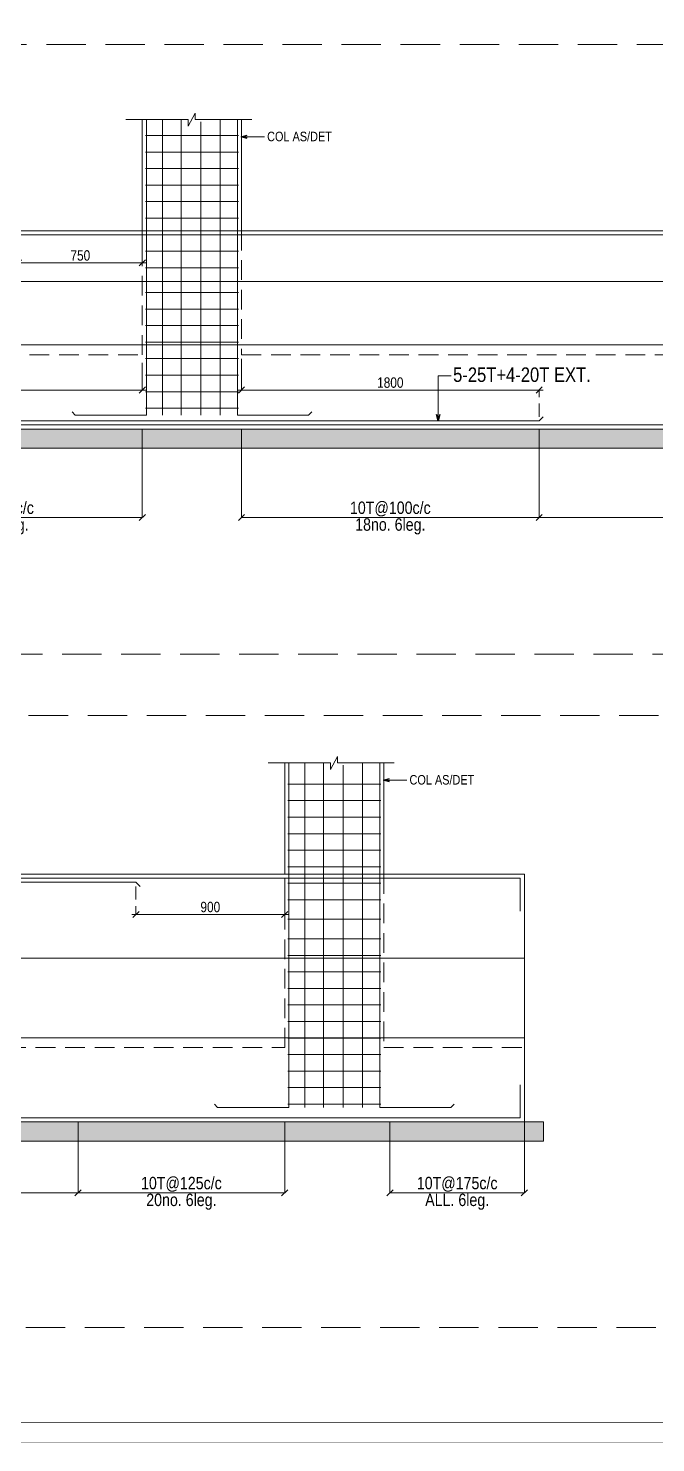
# Model space of a CAD drawing. Header units: millimetres. Extents: x 1112055 to 3390982, y -148532 to 766891.
# Drawn here: x 2349132 to 2364312, y 132279 to 166506 of the extents above; entities that cross this region are included whole.
import ezdxf

# ---------------------------------------------------------------- set-up
doc = ezdxf.new("R2010")
doc.units = ezdxf.units.MM
doc.header["$PDMODE"] = 35
doc.header["$PDSIZE"] = -25
doc.linetypes.add('Hidden', pattern=[9.525, 6.35, -3.175])
for name, color, linetype, lineweight in [('B FOOTING', 49, 'Continuous', 20), ('B HATCH', 250, 'Continuous', 0), ('B P.C.C', 251, 'Continuous', 0), ('B STEEL', 34, 'Continuous', 15), ('B STEEL TEXT', 7, 'Continuous', 15), ('B TITLE BLOCK', 250, 'Continuous', 0), ('B-ST DIM', 250, 'Continuous', 18), ('P STEEL', 7, 'Continuous', 30)]:
    doc.layers.add(name, color=color, linetype=linetype, lineweight=lineweight)
doc.styles.add('ARIAL', font='arial.ttf')
doc.styles.add('Q1', font='g13f12d.shx', dxfattribs={"width": 0.8})
doc.styles.add('SWINC', font='swissc.ttf')
doc.styles.add('SWINS', font='swissc.ttf')
doc.dimstyles.new('BH-STD', dxfattribs={"dimscale": 0, "dimtxt": 230, "dimasz": 125, "dimexe": 0, "dimexo": 100, "dimgap": 50, "dimtad": 1, "dimdec": 0, "dimzin": 1, "dimdsep": 46, "dimtxsty": 'Q1', "dimblk": 'ARCHTICK', "dimcen": 1, "dimdle": 100, "dimclrd": 250, "dimclre": 250, "dimclrt": 256, "dimadec": 0, "dimazin": 0, "dimtfac": 1, "dimtdec": 0, "dimtix": 1, "dimtofl": 0, "dimtmove": 0, "dimatfit": 2, "dimfxl": 1, "dimtolj": 1, "dimtzin": 0, "dimlwd": 9, "dimlwe": 9, "dimarcsym": 0})
doc.dimstyles.new('BHOOMI', dxfattribs={"dimtxt": 230, "dimasz": 150, "dimexe": 10, "dimexo": 0, "dimgap": 25, "dimtad": 1, "dimdec": 0, "dimzin": 0, "dimdsep": 46, "dimtxsty": 'SWINC', "dimblk": 'OBLIQUE', "dimcen": 0.09, "dimclrd": 250, "dimclre": 250, "dimclrt": 256, "dimaunit": 1, "dimadec": 3, "dimazin": 0, "dimtfac": 1, "dimtdec": 0, "dimtofl": 0, "dimtmove": 1, "dimatfit": 3, "dimfxl": 100, "dimtolj": 1, "dimtzin": 0, "dimlwd": 9, "dimlwe": 5, "dimarcsym": 0})
doc.dimstyles.new('DIM 1', dxfattribs={"dimscale": 0, "dimtxt": 230, "dimasz": 150, "dimexe": 0.18, "dimexo": 0.0625, "dimgap": 0.5, "dimtad": 1, "dimdec": 0, "dimzin": 0, "dimdsep": 46, "dimtxsty": 'ARIAL', "dimblk": 'OBLIQUE', "dimcen": 6, "dimse1": 1, "dimse2": 1, "dimclrd": 256, "dimclrt": 256, "dimadec": 0, "dimazin": 2, "dimtfac": 0.75, "dimtdec": 0, "dimtix": 1, "dimtofl": 0, "dimtmove": 1, "dimatfit": 3, "dimldrblk": 'OPEN30', "dimfxl": 0.18, "dimfrac": 1, "dimtolj": 1, "dimtzin": 0, "dimlwd": -1, "dimarcsym": 0})

# ---------------------------------------------------------------- blocks, each defined once
blk = doc.blocks.new('_Oblique')
at = {"color": 0, "linetype": 'ByBlock', "lineweight": -2}
blk.add_line((-0.5, -0.5), (0.5, 0.5), dxfattribs=at)
blk = doc.blocks.new('*D826')
at = {"layer": 'B-ST DIM', "color": 7, "linetype": 'Hidden', "lineweight": 9, "ltscale": 50, "transparency": 16777216}
blk.add_line((2348891, 161507), (2348891, 160830), dxfattribs=at)
at = {"layer": 'B-ST DIM', "color": 7, "lineweight": 9, "ltscale": 50, "transparency": 16777216}
for p, q in [((2351891, 161507), (2351891, 160830)), ((2348791, 160830), (2351991, 160830))]:
    blk.add_line(p, q, dxfattribs=at)
at = {"layer": 'Defpoints', "color": 0, "ltscale": 50, "transparency": 16777216}
for p in [(2348891, 161607), (2351891, 161607), (2351891, 160830)]:
    blk.add_point(p, dxfattribs=at)
at = {"layer": 'B-ST DIM', "color": 7, "lineweight": 9, "ltscale": 50, "transparency": 16777216, "xscale": 150, "yscale": 150, "zscale": 150, "rotation": 180}
blk.add_blockref('_Oblique', (2348891, 160830), dxfattribs=at)
at = {"layer": 'B-ST DIM', "color": 7, "lineweight": 9, "ltscale": 50, "transparency": 16777216, "xscale": 150, "yscale": 150, "zscale": 150}
blk.add_blockref('_Oblique', (2351891, 160830), dxfattribs=at)
at = {"layer": 'B-ST DIM', "color": 7, "ltscale": 50, "transparency": 16777216, "insert": (2350391, 161008), "char_height": 250, "attachment_point": 5, "style": 'SWINC'}
blk.add_mtext('\\A1;750', dxfattribs=at)
blk = doc.blocks.new('*D829')
at = {"layer": 'B-ST DIM', "color": 250, "lineweight": 5, "ltscale": 50, "transparency": 16777216}
for p, q in [((2344691, 156807), (2344691, 154657)), ((2351891, 156807), (2351891, 154657))]:
    blk.add_line(p, q, dxfattribs=at)
at = {"layer": 'B-ST DIM', "color": 250, "lineweight": 9, "ltscale": 50, "transparency": 16777216}
blk.add_line((2351891, 154667), (2344691, 154667), dxfattribs=at)
at = {"layer": 'Defpoints', "color": 0, "ltscale": 50, "transparency": 16777216}
for p in [(2344691, 156807), (2351891, 156807), (2344691, 154667)]:
    blk.add_point(p, dxfattribs=at)
at = {"layer": 'B-ST DIM', "color": 250, "lineweight": 9, "ltscale": 50, "transparency": 16777216, "xscale": 150, "yscale": 150, "zscale": 150, "rotation": 180}
blk.add_blockref('_Oblique', (2344691, 154667), dxfattribs=at)
at = {"layer": 'B-ST DIM', "color": 250, "lineweight": 9, "ltscale": 50, "transparency": 16777216, "xscale": 150, "yscale": 150, "zscale": 150}
blk.add_blockref('_Oblique', (2351891, 154667), dxfattribs=at)
at = {"layer": 'B-ST DIM', "color": 7, "ltscale": 50, "transparency": 16777216, "char_height": 300, "attachment_point": 5, "style": 'SWINC'}
for s, insert in [('\\A1;10T@100c/c', (2348291, 154874)), ('\\A1;18no. 6leg.', (2348291, 154453))]:
    blk.add_mtext(s, dxfattribs=dict(at, insert=insert))
blk = doc.blocks.new('_Open30')
at = {"color": 0, "linetype": 'ByBlock', "lineweight": -2}
for p, q in [((-1, 0.27), (0, 0)), ((0, 0), (-1, -0.27)), ((0, 0), (-1, 0))]:
    blk.add_line(p, q, dxfattribs=at)
blk = doc.blocks.new('*D2240')
at = {"layer": 'B-ST DIM', "color": 250, "lineweight": 5, "ltscale": 50, "transparency": 16777216}
for p, q in [((2361491, 156807), (2361491, 154657)), ((2372251, 156807), (2372251, 154657))]:
    blk.add_line(p, q, dxfattribs=at)
at = {"layer": 'B-ST DIM', "color": 250, "lineweight": 9, "ltscale": 50, "transparency": 16777216}
blk.add_line((2361491, 154667), (2372251, 154667), dxfattribs=at)
at = {"layer": 'Defpoints', "color": 0, "ltscale": 50, "transparency": 16777216}
for p in [(2361491, 156807), (2372251, 156807), (2372251, 154667)]:
    blk.add_point(p, dxfattribs=at)
at = {"layer": 'B-ST DIM', "color": 250, "lineweight": 9, "ltscale": 50, "transparency": 16777216, "xscale": 150, "yscale": 150, "zscale": 150, "rotation": 180}
blk.add_blockref('_Oblique', (2361491, 154667), dxfattribs=at)
at = {"layer": 'B-ST DIM', "color": 250, "lineweight": 9, "ltscale": 50, "transparency": 16777216, "xscale": 150, "yscale": 150, "zscale": 150}
blk.add_blockref('_Oblique', (2372251, 154667), dxfattribs=at)
at = {"layer": 'B-ST DIM', "color": 7, "ltscale": 50, "transparency": 16777216, "char_height": 300, "attachment_point": 5, "style": 'SWINC'}
for s, insert in [('\\A1;10T@150c/c', (2366871, 154874)), ('\\A1;rest. 6leg.', (2366871, 154453))]:
    blk.add_mtext(s, dxfattribs=dict(at, insert=insert))
blk = doc.blocks.new('*D2241')
at = {"layer": 'B-ST DIM', "color": 250, "lineweight": 5, "ltscale": 50, "transparency": 16777216}
for p, q in [((2354291, 156807), (2354291, 154657)), ((2361491, 156807), (2361491, 154657))]:
    blk.add_line(p, q, dxfattribs=at)
at = {"layer": 'B-ST DIM', "color": 250, "lineweight": 9, "ltscale": 50, "transparency": 16777216}
blk.add_line((2354291, 154667), (2361491, 154667), dxfattribs=at)
at = {"layer": 'Defpoints', "color": 0, "ltscale": 50, "transparency": 16777216}
for p in [(2354291, 156807), (2361491, 156807), (2361491, 154667)]:
    blk.add_point(p, dxfattribs=at)
at = {"layer": 'B-ST DIM', "color": 250, "lineweight": 9, "ltscale": 50, "transparency": 16777216, "xscale": 150, "yscale": 150, "zscale": 150, "rotation": 180}
blk.add_blockref('_Oblique', (2354291, 154667), dxfattribs=at)
at = {"layer": 'B-ST DIM', "color": 250, "lineweight": 9, "ltscale": 50, "transparency": 16777216, "xscale": 150, "yscale": 150, "zscale": 150}
blk.add_blockref('_Oblique', (2361491, 154667), dxfattribs=at)
at = {"layer": 'B-ST DIM', "color": 7, "ltscale": 50, "transparency": 16777216, "char_height": 300, "attachment_point": 5, "style": 'SWINC'}
for s, insert in [('\\A1;10T@100c/c', (2357891, 154874)), ('\\A1;18no. 6leg.', (2357891, 154453))]:
    blk.add_mtext(s, dxfattribs=dict(at, insert=insert))
blk = doc.blocks.new('*D2248')
at = {"layer": 'B-ST DIM', "color": 7, "lineweight": 9, "ltscale": 50, "transparency": 16777216}
for p, q in [((2351891, 158412), (2351891, 157753)), ((2344591, 157753), (2351991, 157753))]:
    blk.add_line(p, q, dxfattribs=at)
at = {"layer": 'B-ST DIM', "color": 7, "linetype": 'Hidden', "lineweight": 9, "ltscale": 50, "transparency": 16777216}
blk.add_line((2344691, 157107), (2344691, 157753), dxfattribs=at)
at = {"layer": 'Defpoints', "color": 0, "ltscale": 50, "transparency": 16777216}
for p in [(2351891, 158512), (2351891, 157753), (2344691, 157007)]:
    blk.add_point(p, dxfattribs=at)
at = {"layer": 'B-ST DIM', "color": 7, "lineweight": 9, "ltscale": 50, "transparency": 16777216, "xscale": 150, "yscale": 150, "zscale": 150, "rotation": 180}
blk.add_blockref('_Oblique', (2344691, 157753), dxfattribs=at)
at = {"layer": 'B-ST DIM', "color": 7, "lineweight": 9, "ltscale": 50, "transparency": 16777216, "xscale": 150, "yscale": 150, "zscale": 150}
blk.add_blockref('_Oblique', (2351891, 157753), dxfattribs=at)
at = {"layer": 'B-ST DIM', "color": 7, "ltscale": 50, "transparency": 16777216, "insert": (2348291, 157931), "char_height": 250, "attachment_point": 5, "style": 'SWINC'}
blk.add_mtext('\\A1;1800', dxfattribs=at)
blk = doc.blocks.new('*D2249')
at = {"layer": 'B-ST DIM', "color": 7, "lineweight": 9, "ltscale": 50, "transparency": 16777216}
for p, q in [((2354291, 158507), (2354291, 157753)), ((2361591, 157753), (2354191, 157753))]:
    blk.add_line(p, q, dxfattribs=at)
at = {"layer": 'B-ST DIM', "color": 7, "linetype": 'Hidden', "lineweight": 9, "ltscale": 50, "transparency": 16777216}
blk.add_line((2361491, 157107), (2361491, 157753), dxfattribs=at)
at = {"layer": 'Defpoints', "color": 0, "ltscale": 50, "transparency": 16777216}
for p in [(2354291, 158607), (2354291, 157753), (2361491, 157007)]:
    blk.add_point(p, dxfattribs=at)
at = {"layer": 'B-ST DIM', "color": 7, "lineweight": 9, "ltscale": 50, "transparency": 16777216, "xscale": 150, "yscale": 150, "zscale": 150, "rotation": 180}
blk.add_blockref('_Oblique', (2354291, 157753), dxfattribs=at)
at = {"layer": 'B-ST DIM', "color": 7, "lineweight": 9, "ltscale": 50, "transparency": 16777216, "xscale": 150, "yscale": 150, "zscale": 150}
blk.add_blockref('_Oblique', (2361491, 157753), dxfattribs=at)
at = {"layer": 'B-ST DIM', "color": 7, "ltscale": 50, "transparency": 16777216, "insert": (2357891, 157931), "char_height": 250, "attachment_point": 5, "style": 'SWINC'}
blk.add_mtext('\\A1;1800', dxfattribs=at)
blk = doc.blocks.new('*D2318')
at = {"layer": 'B-ST DIM', "color": 250, "lineweight": 5, "ltscale": 50, "transparency": 16777216}
for p, q in [((2357882, 140040), (2357882, 138315)), ((2361136, 140040), (2361136, 138315))]:
    blk.add_line(p, q, dxfattribs=at)
at = {"layer": 'B-ST DIM', "color": 250, "lineweight": 9, "ltscale": 50, "transparency": 16777216}
blk.add_line((2357882, 138325), (2361136, 138325), dxfattribs=at)
at = {"layer": 'Defpoints', "color": 0, "ltscale": 50, "transparency": 16777216}
for p in [(2357882, 140040), (2361136, 140040), (2361136, 138325)]:
    blk.add_point(p, dxfattribs=at)
at = {"layer": 'B-ST DIM', "color": 250, "lineweight": 9, "ltscale": 50, "transparency": 16777216, "xscale": 150, "yscale": 150, "zscale": 150, "rotation": 180}
blk.add_blockref('_Oblique', (2357882, 138325), dxfattribs=at)
at = {"layer": 'B-ST DIM', "color": 250, "lineweight": 9, "ltscale": 50, "transparency": 16777216, "xscale": 150, "yscale": 150, "zscale": 150}
blk.add_blockref('_Oblique', (2361136, 138325), dxfattribs=at)
at = {"layer": 'B-ST DIM', "color": 7, "ltscale": 50, "transparency": 16777216, "char_height": 300, "attachment_point": 5, "style": 'SWINC'}
for s, insert in [('\\A1;10T@175c/c', (2359509, 138532)), ('\\A1;ALL. 6leg.', (2359509, 138111))]:
    blk.add_mtext(s, dxfattribs=dict(at, insert=insert))
blk = doc.blocks.new('*D2320')
at = {"layer": 'B-ST DIM', "color": 7, "lineweight": 9, "ltscale": 50, "transparency": 16777216}
for p, q in [((2355336, 145940), (2355336, 145062)), ((2351636, 145062), (2355436, 145062))]:
    blk.add_line(p, q, dxfattribs=at)
at = {"layer": 'B-ST DIM', "color": 7, "linetype": 'Hidden', "lineweight": 9, "ltscale": 50, "transparency": 16777216}
blk.add_line((2351736, 145740), (2351736, 145062), dxfattribs=at)
at = {"layer": 'Defpoints', "color": 0, "ltscale": 50, "transparency": 16777216}
for p in [(2351736, 145840), (2355336, 146040), (2355336, 145062)]:
    blk.add_point(p, dxfattribs=at)
at = {"layer": 'B-ST DIM', "color": 7, "lineweight": 9, "ltscale": 50, "transparency": 16777216, "xscale": 150, "yscale": 150, "zscale": 150, "rotation": 180}
blk.add_blockref('_Oblique', (2351736, 145062), dxfattribs=at)
at = {"layer": 'B-ST DIM', "color": 7, "lineweight": 9, "ltscale": 50, "transparency": 16777216, "xscale": 150, "yscale": 150, "zscale": 150}
blk.add_blockref('_Oblique', (2355336, 145062), dxfattribs=at)
at = {"layer": 'B-ST DIM', "color": 7, "ltscale": 50, "transparency": 16777216, "insert": (2353536, 145241), "char_height": 250, "attachment_point": 5, "style": 'SWINC'}
blk.add_mtext('\\A1;900', dxfattribs=at)
blk = doc.blocks.new('*D2321')
at = {"layer": 'B-ST DIM', "color": 250, "lineweight": 5, "ltscale": 50, "transparency": 16777216}
for p, q in [((2330736, 140040), (2330736, 138315)), ((2350336, 140040), (2350336, 138315))]:
    blk.add_line(p, q, dxfattribs=at)
at = {"layer": 'B-ST DIM', "color": 250, "lineweight": 9, "ltscale": 50, "transparency": 16777216}
blk.add_line((2350336, 138325), (2330736, 138325), dxfattribs=at)
at = {"layer": 'Defpoints', "color": 0, "ltscale": 50, "transparency": 16777216}
for p in [(2330736, 140040), (2350336, 140040), (2330736, 138325)]:
    blk.add_point(p, dxfattribs=at)
at = {"layer": 'B-ST DIM', "color": 250, "lineweight": 9, "ltscale": 50, "transparency": 16777216, "xscale": 150, "yscale": 150, "zscale": 150, "rotation": 180}
blk.add_blockref('_Oblique', (2330736, 138325), dxfattribs=at)
at = {"layer": 'B-ST DIM', "color": 250, "lineweight": 9, "ltscale": 50, "transparency": 16777216, "xscale": 150, "yscale": 150, "zscale": 150}
blk.add_blockref('_Oblique', (2350336, 138325), dxfattribs=at)
at = {"layer": 'B-ST DIM', "color": 7, "ltscale": 50, "transparency": 16777216, "char_height": 300, "attachment_point": 5, "style": 'SWINC'}
for s, insert in [('\\A1;10T@150c/c', (2340536, 138532)), ('\\A1;rest. 6leg.', (2340536, 138111))]:
    blk.add_mtext(s, dxfattribs=dict(at, insert=insert))
blk = doc.blocks.new('*D2323')
at = {"layer": 'B-ST DIM', "color": 250, "lineweight": 5, "ltscale": 50, "transparency": 16777216}
for p, q in [((2350336, 140040), (2350336, 138315)), ((2355336, 140040), (2355336, 138315))]:
    blk.add_line(p, q, dxfattribs=at)
at = {"layer": 'B-ST DIM', "color": 250, "lineweight": 9, "ltscale": 50, "transparency": 16777216}
blk.add_line((2350336, 138325), (2355336, 138325), dxfattribs=at)
at = {"layer": 'Defpoints', "color": 0, "ltscale": 50, "transparency": 16777216}
for p in [(2350336, 140040), (2355336, 140040), (2355336, 138325)]:
    blk.add_point(p, dxfattribs=at)
at = {"layer": 'B-ST DIM', "color": 250, "lineweight": 9, "ltscale": 50, "transparency": 16777216, "xscale": 150, "yscale": 150, "zscale": 150, "rotation": 180}
blk.add_blockref('_Oblique', (2350336, 138325), dxfattribs=at)
at = {"layer": 'B-ST DIM', "color": 250, "lineweight": 9, "ltscale": 50, "transparency": 16777216, "xscale": 150, "yscale": 150, "zscale": 150}
blk.add_blockref('_Oblique', (2355336, 138325), dxfattribs=at)
at = {"layer": 'B-ST DIM', "color": 7, "ltscale": 50, "transparency": 16777216, "char_height": 300, "attachment_point": 5, "style": 'SWINC'}
for s, insert in [('\\A1;10T@125c/c', (2352836, 138532)), ('\\A1;20no. 6leg.', (2352836, 138111))]:
    blk.add_mtext(s, dxfattribs=dict(at, insert=insert))

msp = doc.modelspace()

# ---------------------------------------------------------------- hatches: boundary and pattern name
at = {"layer": 'B HATCH', "lineweight": 0}
h = msp.add_hatch(dxfattribs=at)
h.set_pattern_fill('AR-CONC', color=250, scale=3, style=0)
h.set_pattern_definition([(50, (763899.76, -363238.9), (546.55401, -47.81726), [57.15, -628.65]), (355, (763899.76, -363238.9), (-105.73026, 573.17054), [45.72, -502.92175]), (100.451445, (763945.3, -363242.87), (440.82374, 525.35326), [48.57003, -534.27073]), (46.1842, (763899.76, -363086.5), (813.23712, -126.12698), [85.725, -942.975]), (96.63556, (763967.5, -363097), (712.2124, 742.27837), [72.85507, -801.40682]), (351.18415, (763899.76, -363086.5), (712.2124, 742.27837), [68.5799, -754.3792]), (21, (763975.96, -363124.6), (454.84317, -306.7956), [57.15, -628.65]), (326, (763975.96, -363124.6), (185.40609, 552.5639), [45.72, -502.92]), (71.451445, (764013.86, -363150.15), (640.24926, 245.7683), [48.57003, -534.26981]), (37.5, (763899.76, -363238.88), (9.26581, 253.665117), [0, -496.824, 0, -510.54, 0, -504.825]), (7.5, (763899.76, -363238.88), (200.458988, 300.541724), [0, -291.084, 0, -485.394, 0, -192.405]), (327.5, (763729.83, -363238.88), (406.771786, -17.186232), [0, -190.5, 0, -594.36, 0, -788.67]), (317.5, (763653.63, -363238.88), (444.387544, 76.27947), [0, -247.65, 0, -394.716, 0, -560.07])])
h.paths.add_polyline_path([(2319370.7, 156807.5), (2319370.7, 156347.5), (2414070.4, 156347.5), (2414070.4, 156807.5)])
h = msp.add_hatch(dxfattribs=at)
h.set_pattern_fill('AR-CONC', color=250, scale=3, style=0)
h.set_pattern_definition([(50, (764554.66, -380006.05), (546.55401, -47.81726), [57.15, -628.65]), (355, (764554.66, -380006.05), (-105.73026, 573.17054), [45.72, -502.92175]), (100.451445, (764600.2, -380010.03), (440.82374, 525.35326), [48.57003, -534.27073]), (46.1842, (764554.66, -379853.65), (813.23712, -126.12698), [85.725, -942.975]), (96.63556, (764622.4, -379864.16), (712.2124, 742.27837), [72.85507, -801.40682]), (351.18415, (764554.7, -379853.65), (712.2124, 742.27837), [68.5799, -754.3792]), (21, (764630.86, -379891.75), (454.84317, -306.7956), [57.15, -628.65]), (326, (764630.86, -379891.75), (185.40609, 552.5639), [45.72, -502.92]), (71.451445, (764668.77, -379917.3), (640.24926, 245.7683), [48.57003, -534.26981]), (37.5, (764554.66, -380006.05), (9.26581, 253.665117), [0, -496.824, 0, -510.54, 0, -504.825]), (7.5, (764554.66, -380006.05), (200.458988, 300.541724), [0, -291.084, 0, -485.394, 0, -192.405]), (327.5, (764384.74, -380006.05), (406.771786, -17.186232), [0, -190.5, 0, -594.36, 0, -788.67]), (317.5, (764308.54, -380006.05), (444.387544, 76.27947), [0, -247.65, 0, -394.716, 0, -560.07])])
h.paths.add_polyline_path([(2319375.6, 140040.3), (2319375.6, 139580.3), (2361595.6, 139580.3), (2361595.6, 140040.3)])

# ---------------------------------------------------------------- linework, layer by layer
at = {"layer": 'B FOOTING', "color": 1, "lineweight": 13, "ltscale": 10}
for p, q in [((2351890.7, 161607.5), (2351890.7, 164299.4)), ((2354290.7, 161607.5), (2354290.7, 164299.4)), ((2355335.6, 146040.3), (2355335.6, 148732.2)), ((2357735.6, 146040.3), (2357735.6, 148732.2))]:
    msp.add_line(p, q, dxfattribs=at)
at = {"layer": 'B FOOTING'}
for p, q in [((2413610.4, 161607.5), (2319830.7, 161607.5)), ((2361135.6, 146040.3), (2319835.6, 146040.3)), ((2361135.6, 140040.3), (2361135.6, 146040.3))]:
    msp.add_line(p, q, dxfattribs=at)
at = {"layer": 'B FOOTING', "color": 1, "lineweight": 13, "ltscale": 10}
for points in [[(2351493.3, 164299.4), (2353001, 164299.4), (2353001, 164141), (2353166.3, 164450.4), (2353166.3, 164299.4), (2354540.3, 164299.4)], [(2354938.2, 148732.2), (2356445.9, 148732.2), (2356445.9, 148573.8), (2356611.2, 148883.2), (2356611.2, 148732.2), (2357985.2, 148732.2)]]:
    msp.add_lwpolyline(points, dxfattribs=at)
at = {"layer": 'B FOOTING'}
for points in [[(2319370.7, 156807.5), (2414070.4, 156807.5), (2414070.4, 156347.5), (2319370.7, 156347.5)], [(2319375.6, 140040.3), (2361595.6, 140040.3), (2361595.6, 139580.3), (2319375.6, 139580.3)]]:
    msp.add_lwpolyline(points, close=True, dxfattribs=at)
at = {"layer": 'B P.C.C', "color": 250, "linetype": 'Hidden', "lineweight": 0, "ltscale": 150}
for points in [[(2430531, 166117.5), (2317088.7, 166117.5), (2317088.7, 151362.5), (2430531, 151362.5)], [(2381459.6, 135065.4), (2317708.2, 135065.4), (2317708.2, 149878.5), (2381459.6, 149878.5)]]:
    msp.add_lwpolyline(points, close=True, dxfattribs=at)
at = {"layer": 'B P.C.C', "color": 250, "linetype": 'Hidden', "lineweight": 0, "ltscale": 75}
for points in [[(2327730.7, 161607.5), (2327730.7, 158607.5), (2351890.7, 158607.5), (2351890.7, 161607.5)], [(2354290.7, 161607.5), (2354290.7, 158607.5), (2379450.7, 158607.5), (2379450.7, 161607.5)], [(2325735.6, 146040.3), (2325735.6, 141840.3), (2355335.6, 141840.3), (2355335.6, 146040.3)], [(2357735.6, 146040.3), (2357735.6, 141840.3), (2361135.6, 141840.3)]]:
    msp.add_lwpolyline(points, dxfattribs=at)
at = {"layer": 'B STEEL'}
for p, q in [((2319830.7, 160377.8), (2413610.4, 160377.8)), ((2319830.7, 158844.5), (2413610.4, 158844.5)), ((2329335.6, 145840.3), (2351735.6, 145840.3)), ((2351835.6, 145740.3), (2351735.6, 145840.3)), ((2319835.6, 144007), (2361135.6, 144007)), ((2319835.6, 142073.6), (2361135.6, 142073.6))]:
    msp.add_line(p, q, dxfattribs=at)
for points in [[(2319930.7, 160707.5), (2319930.7, 161507.5), (2413510.4, 161507.5), (2413510.4, 160707.5)], [(2319930.7, 157707.5), (2319930.7, 156907.5), (2413510.4, 156907.5), (2413510.4, 157707.5)], [(2344590.7, 157107.5), (2344690.7, 157007.5), (2361490.7, 157007.5), (2361590.7, 157107.5)], [(2319935.6, 145140.3), (2319935.6, 145940.3), (2361035.6, 145940.3), (2361035.6, 145140.3)], [(2319935.6, 140940.3), (2319935.6, 140140.3), (2361035.6, 140140.3), (2361035.6, 140940.3)]]:
    msp.add_lwpolyline(points, dxfattribs=at)
at = {"layer": 'B TITLE BLOCK', "color": 1, "const_width": 10.8}
msp.add_lwpolyline([(2464580.5, 198431.1), (2464580.5, 132284.8), (2315983.6, 132284.8), (2315983.6, 198431.1)], close=True, dxfattribs=at)
at = {"layer": 'B TITLE BLOCK', "color": 250, "lineweight": 0, "const_width": 10.8}
msp.add_lwpolyline([(2464099.8, 197950.5), (2464099.8, 132765.4), (2316464.3, 132765.4), (2316464.3, 197950.5)], close=True, dxfattribs=at)
at = {"layer": 'P STEEL', "color": 250, "lineweight": 0}
for p, q in [((2352375.5, 164299.4), (2352375.5, 157144.2)), ((2352832.3, 164299.4), (2352832.3, 157144.2)), ((2353775.5, 164299.4), (2353775.5, 157144.2)), ((2353303.9, 164242.3), (2353303.9, 157144.2)), ((2354215.7, 163911.8), (2351965.7, 163911.8)), ((2354215.7, 163511.8), (2351965.7, 163511.8)), ((2354215.7, 163111.8), (2351965.7, 163111.8)), ((2354215.7, 162711.8), (2351965.7, 162711.8)), ((2354215.7, 162311.8), (2351965.7, 162311.8)), ((2354215.7, 161911.8), (2351965.7, 161911.8)), ((2354215.7, 161511.8), (2351965.7, 161511.8)), ((2354215.7, 161111.8), (2351965.7, 161111.8)), ((2354215.7, 160711.8), (2351965.7, 160711.8)), ((2354215.7, 160111.8), (2351965.7, 160111.8)), ((2354215.7, 159711.8), (2351965.7, 159711.8)), ((2354215.7, 159311.8), (2351965.7, 159311.8)), ((2354215.7, 158911.8), (2351965.7, 158911.8)), ((2354215.7, 158511.8), (2351965.7, 158511.8)), ((2354215.7, 158111.8), (2351965.7, 158111.8)), ((2354215.7, 157711.8), (2351965.7, 157711.8)), ((2354215.7, 157311.8), (2351965.7, 157311.8)), ((2355820.4, 148732.2), (2355820.4, 140387.9)), ((2356277.2, 148732.2), (2356277.2, 140387.9)), ((2356748.8, 148675.1), (2356748.8, 140387.9)), ((2357220.4, 148732.2), (2357220.4, 140387.9)), ((2357660.6, 148217), (2355410.6, 148217)), ((2357660.6, 147817), (2355410.6, 147817)), ((2357660.6, 147417), (2355410.6, 147417)), ((2357660.6, 147017), (2355410.6, 147017)), ((2357660.6, 146617), (2355410.6, 146617)), ((2357660.6, 146217), (2355410.6, 146217)), ((2357660.6, 145817), (2355410.6, 145817)), ((2357660.6, 145417), (2355410.6, 145417)), ((2357660.6, 144944.6), (2355410.6, 144944.6)), ((2357660.6, 144472.2), (2355410.6, 144472.2)), ((2357660.6, 144072.2), (2355410.6, 144072.2)), ((2357660.6, 143672.2), (2355410.6, 143672.2)), ((2357660.6, 143272.2), (2355410.6, 143272.2)), ((2357660.6, 142872.2), (2355410.6, 142872.2)), ((2357660.6, 142472.2), (2355410.6, 142472.2)), ((2357660.6, 142072.2), (2355410.6, 142072.2)), ((2357660.6, 141672.2), (2355410.6, 141672.2)), ((2357660.6, 141272.2), (2355410.6, 141272.2)), ((2357660.6, 140872.2), (2355410.6, 140872.2)), ((2357660.6, 140472.2), (2355410.6, 140472.2))]:
    msp.add_line(p, q, dxfattribs=at)
for points in [[(2351990.7, 164299.4), (2351990.7, 157144.2), (2350268.7, 157144.2), (2350190.7, 157225.9)], [(2354190.7, 164299.4), (2354190.7, 157144.2), (2355912.7, 157144.2), (2355990.7, 157225.9)], [(2355435.6, 148732.2), (2355435.6, 140387.9), (2353713.6, 140387.9), (2353635.6, 140469.6)], [(2357635.6, 148732.2), (2357635.6, 140387.9), (2359357.7, 140387.9), (2359435.6, 140469.6)]]:
    msp.add_lwpolyline(points, dxfattribs=at)

# ---------------------------------------------------------------- texts
at = {"layer": 'B STEEL TEXT', "lineweight": 5, "style": 'SWINS'}
for p in [(2354910.3, 163773.1), (2358355.2, 148206)]:
    msp.add_text('COL AS/DET', height=230, dxfattribs=at).set_placement(p)
at = {"layer": 'B STEEL TEXT', "lineweight": 9, "style": 'SWINC'}
msp.add_text('5-25T+4-20T EXT.', height=350, dxfattribs=at).set_placement((2359410, 157949.1))
at = {"layer": 'B TITLE BLOCK', "color": 251, "attachment_point": 2, "style": 'SWINC'}
for width, heights, insert, char_height in [(758153.186, [106642.9], (2454574, 147468), 289.947), (582591.087, [81948.1], (2535103.7, 144063.4), 222.806)]:
    msp.add_mtext_dynamic_manual_height_columns('\\pxsm1,qj;{\\fBankGothic Lt BT|b0|i0|c0|p34;BHOOMI\\P\\ps*,q*;\\fGost|b0|i0|c0|p2;\\H0.8x;- CONSULTANTS -\\C1; }', width=width, gutter_width=0, heights=heights, dxfattribs=dict(at, insert=insert, char_height=char_height))

# ---------------------------------------------------------------- dimensions: what is measured, and where the dimension line sits
at = {"layer": 'B-ST DIM', "ltscale": 50}
for base, p1, p2, picture, middle in [((2351890.7, 160829.6), (2348890.7, 161607.5), (2351890.7, 161607.5), '*D826', (2350390.7, 161007.7)), ((2351890.7, 157752.7), (2344690.7, 157007.5), (2351890.7, 158511.8), '*D2248', (2348290.7, 157931)), ((2355335.6, 145062.4), (2351735.6, 145840.3), (2355335.6, 146040.3), '*D2320', (2353535.6, 145240.7))]:
    dim = msp.add_linear_dim(base=base, p1=p1, p2=p2, dimstyle='BH-STD', override={"dimscale": 1, "dimtxt": 250, "dimasz": 150, "dimlfac": 0.25, "dimtxsty": 'SWINC', "dimblk1": 'Oblique', "dimblk2": 'Oblique', "dimsah": 1, "dimclrd": 7, "dimclre": 7, "dimclrt": 7}, dxfattribs=at)
    dim.commit()
    dim.dimension.update_dxf_attribs({"geometry": picture, "text_midpoint": middle})
dim = msp.add_linear_dim(base=(2354290.7, 157752.7), p1=(2361490.7, 157007.5), p2=(2354290.7, 158607.5), angle=180, dimstyle='BH-STD', override={"dimscale": 1, "dimtxt": 250, "dimasz": 150, "dimlfac": 0.25, "dimtxsty": 'SWINC', "dimblk1": 'Oblique', "dimblk2": 'Oblique', "dimsah": 1, "dimclrd": 7, "dimclre": 7, "dimclrt": 7}, dxfattribs=at)
dim.commit()
dim.dimension.update_dxf_attribs({"geometry": '*D2249', "text_midpoint": (2357890.7, 157931)})
for base, p1, p2, text, picture, middle in [((2344690.7, 154667.3), (2351890.7, 156807.5), (2344690.7, 156807.5), '10T@100c/c\\X18no. 6leg.', '*D829', (2348290.7, 154667.3)), ((2330735.6, 138325.3), (2350335.6, 140040.3), (2330735.6, 140040.3), '10T@150c/c\\Xrest. 6leg.', '*D2321', (2340535.6, 138325.3))]:
    dim = msp.add_linear_dim(base=base, p1=p1, p2=p2, angle=180, text=text, dimstyle='BHOOMI', override={"dimtxt": 300, "dimclrt": 7}, dxfattribs=at)
    dim.commit()
    dim.dimension.update_dxf_attribs({"geometry": picture, "text_midpoint": middle})
for base, p1, p2, text, picture, middle in [((2361490.7, 154667.3), (2354290.7, 156807.5), (2361490.7, 156807.5), '10T@100c/c\\X18no. 6leg.', '*D2241', (2357890.7, 154667.3)), ((2372250.7, 154667.3), (2361490.7, 156807.5), (2372250.7, 156807.5), '10T@150c/c\\Xrest. 6leg.', '*D2240', (2366870.7, 154667.3)), ((2355335.6, 138325.3), (2350335.6, 140040.3), (2355335.6, 140040.3), '10T@125c/c\\X20no. 6leg.', '*D2323', (2352835.6, 138325.3)), ((2361135.6, 138325.3), (2357882.2, 140040.3), (2361135.6, 140040.3), '10T@175c/c\\XALL. 6leg.', '*D2318', (2359508.9, 138325.3))]:
    dim = msp.add_linear_dim(base=base, p1=p1, p2=p2, text=text, dimstyle='BHOOMI', override={"dimtxt": 300, "dimclrt": 7}, dxfattribs=at)
    dim.commit()
    dim.dimension.update_dxf_attribs({"geometry": picture, "text_midpoint": middle})

# ---------------------------------------------------------------- leaders
at = {"layer": 'B STEEL TEXT', "lineweight": 5}
for points in [[(2354280, 163878.1), (2354844.4, 163878.1)], [(2359051.6, 157007.5), (2359051.6, 158095.7), (2359362.7, 158095.7)], [(2357724.9, 148310.9), (2358289.3, 148310.9)]]:
    msp.add_leader(points, dimstyle='DIM 1', override={"dimscale": 1, "dimtad": 0, "dimtxsty": 'SWINC', "dimfxlon": 1, "dimlwd": 5, "dimarcsym": 2}, dxfattribs=at)

doc.saveas('drawing.dxf')
